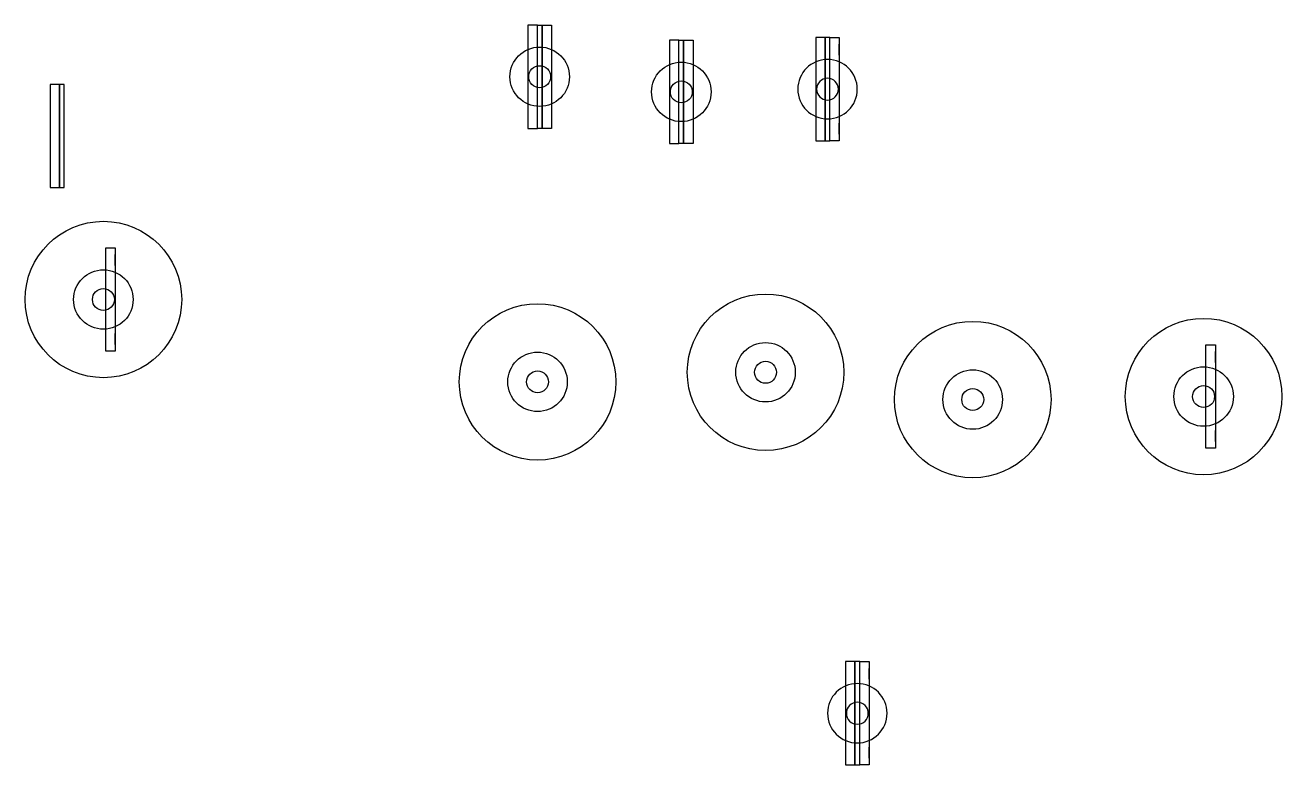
# Model space of a CAD drawing. Header units: millimetres. Extents: x 205 to 606, y 136 to 373.
import ezdxf

# ---------------------------------------------------------------- set-up
doc = ezdxf.new("R2010")
doc.units = ezdxf.units.MM

msp = doc.modelspace()

# ---------------------------------------------------------------- linework, layer by layer
at = {"extrusion": (-3.67394e-16, -4.49928e-32, -1)}
for p, q in [((464.64, 368.66, 155.48), (464.64, 360.89, 148.48)), ((464.64, 343.43, 155.48), (464.64, 335.66, 148.48)), ((233.36, 301.42, 153.48), (233.36, 293.65, 146.48)), ((233.36, 276.19, 153.48), (233.36, 268.42, 146.48))]:
    msp.add_line(p, q, dxfattribs=at)
at = {"extrusion": (-3.67394e-16, -8.99856e-32, -1)}
for p, q in [((584.74, 270.4, 160.48), (584.74, 262.62, 153.48)), ((584.74, 245.17, 160.48), (584.74, 237.4, 153.48))]:
    msp.add_line(p, q, dxfattribs=at)
at = {"extrusion": (-3.67394e-16, 0, -1)}
for p, q in [((474.15, 169.16, 148.48), (474.15, 161.38, 141.48)), ((474.15, 143.93, 148.48), (474.15, 136.16, 141.48))]:
    msp.add_line(p, q, dxfattribs=at)
at = {"elevation": 148.48}
for points in [[(368.2, 372.64), (365.2, 372.64), (365.2, 339.64), (368.2, 339.64)], [(368.2, 372.64), (369.7, 372.64), (369.7, 339.64), (368.2, 339.64)], [(369.7, 372.64), (372.7, 372.64), (372.7, 339.64), (369.7, 339.64)], [(413.43, 367.79), (410.43, 367.79), (410.43, 334.79), (413.43, 334.79)], [(413.43, 367.79), (414.93, 367.79), (414.93, 334.79), (413.43, 334.79)], [(414.93, 367.79), (417.93, 367.79), (417.93, 334.79), (414.93, 334.79)]]:
    msp.add_lwpolyline(points, close=True, dxfattribs=at)
at = {"extrusion": (-3.67394e-16, -4.49928e-32, -1)}
for points, elevation in [([(-460.14, 368.66), (-457.14, 368.66), (-457.14, 335.66), (-460.14, 335.66)], -155.48), ([(-461.64, 368.66), (-460.14, 368.66), (-460.14, 335.66), (-461.64, 335.66)], -155.48), ([(-461.64, 368.66), (-464.64, 368.66), (-464.64, 335.66), (-461.64, 335.66)], -155.48), ([(-215.6, 353.7), (-212.6, 353.7), (-212.6, 320.7), (-215.6, 320.7)], -148.48), ([(-217.1, 353.7), (-215.6, 353.7), (-215.6, 320.7), (-217.1, 320.7)], -148.48), ([(-230.36, 301.42), (-233.36, 301.42), (-233.36, 268.42), (-230.36, 268.42)], -153.48)]:
    msp.add_lwpolyline(points, close=True, dxfattribs=dict(at, elevation=elevation))
at = {"extrusion": (-3.67394e-16, -8.99856e-32, -1), "elevation": -160.48}
msp.add_lwpolyline([(-581.74, 270.4), (-584.74, 270.4), (-584.74, 237.4), (-581.74, 237.4)], close=True, dxfattribs=at)
at = {"extrusion": (-3.67394e-16, 0, -1), "elevation": -148.48}
for points in [[(-469.65, 169.16), (-466.65, 169.16), (-466.65, 136.16), (-469.65, 136.16)], [(-471.15, 169.16), (-469.65, 169.16), (-469.65, 136.16), (-471.15, 136.16)], [(-471.15, 169.16), (-474.15, 169.16), (-474.15, 136.16), (-471.15, 136.16)]]:
    msp.add_lwpolyline(points, close=True, dxfattribs=at)
for centre, radius in [((368.95, 356.14, 148.48), 9.5), ((368.95, 356.14, 148.48), 3.5), ((414.18, 351.29, 148.48), 9.5), ((414.18, 351.29, 148.48), 3.5), ((229.61, 284.92, 141.48), 25), ((229.61, 284.92, 141.48), 9.5), ((229.61, 284.92, 141.48), 3.5), ((441.09, 261.66, 148.48), 25), ((368.27, 258.59, 148.48), 25), ((507.26, 252.94, 148.48), 25), ((580.99, 253.9, 148.48), 25), ((441.09, 261.66, 148.48), 9.5), ((368.27, 258.59, 148.48), 9.5), ((441.09, 261.66, 148.48), 3.5), ((368.27, 258.59, 148.48), 3.5), ((507.26, 252.94, 148.48), 9.5), ((580.99, 253.9, 148.48), 9.5), ((580.99, 253.9, 148.48), 3.5), ((507.26, 252.94, 148.48), 3.5)]:
    msp.add_circle(centre, radius)
at = {"extrusion": (1, 1.22465e-16, -1.83697e-16)}
for centre in [(364.77, 151.98, 464.64), (339.54, 151.98, 464.64), (297.54, 149.98, 233.36), (272.31, 149.98, 233.36)]:
    msp.add_circle(centre, 1.75, dxfattribs=at)
at = {"extrusion": (-3.67394e-16, -4.49928e-32, -1)}
for radius in [9.5, 3.5]:
    msp.add_circle((-460.89, 352.16, -155.48), radius, dxfattribs=at)
at = {"extrusion": (1, 2.44929e-16, -1.83697e-16)}
for centre in [(266.51, 156.98, 584.74), (241.28, 156.98, 584.74)]:
    msp.add_circle(centre, 1.75, dxfattribs=at)
at = {"extrusion": (1, -2.46519e-32, -1.83697e-16)}
for centre in [(165.27, 144.98, 474.15), (140.04, 144.98, 474.15)]:
    msp.add_circle(centre, 1.75, dxfattribs=at)
at = {"extrusion": (-3.67394e-16, 0, -1)}
for radius in [9.5, 3.5]:
    msp.add_circle((-470.4, 152.66, -148.48), radius, dxfattribs=at)

doc.saveas('drawing.dxf')
